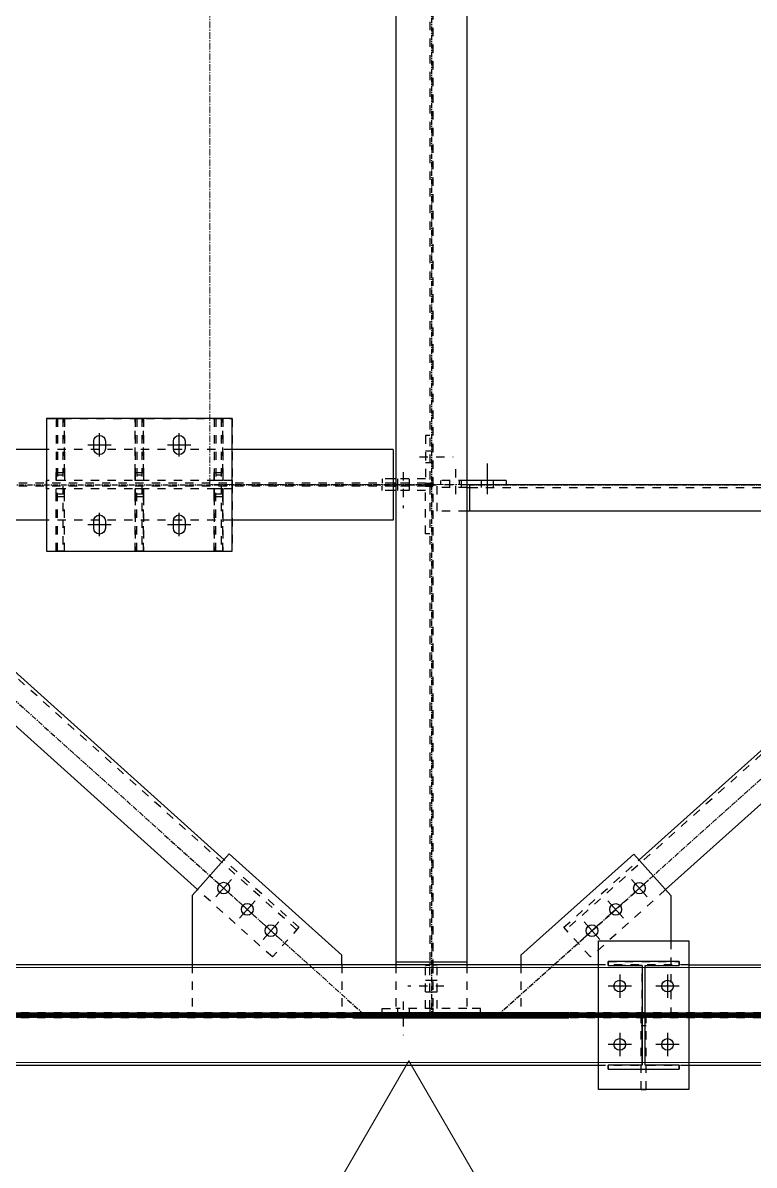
# Model space of a CAD drawing. Header units: inches. Extents: x 209270 to 234360, y -180214 to -150194.
# Drawn here: x 222710 to 224087, y -165547 to -163394 of the extents above; entities that cross this region are included whole.
import ezdxf

# ---------------------------------------------------------------- set-up
doc = ezdxf.new("R2010")
doc.units = ezdxf.units.IN
doc.header["$LTSCALE"] = 10
doc.header["$MEASUREMENT"] = 0
for name, pattern in [('CENTER', [2, 1.25, -0.25, 0.25, -0.25]), ('DXK_LINE_DOT2', [3.9198, 1.9599, -1.9599]), ('DXK_LINE_DOT5', [7.8785, 2.979, -0.9799, 0.9799, -0.9799, 0.9799, -0.9799]), ('HIDDEN', [0.375, 0.25, -0.125])]:
    doc.linetypes.add(name, pattern=pattern)
doc.layers.get('0').update_dxf_attribs({"color": 1})
for name, color, linetype in [('_BLUE_0', 5, 'Continuous'), ('_BLUE_1', 5, 'Continuous'), ('_BLUE_2', 5, 'Continuous'), ('_BLUE_4', 5, 'Continuous')]:
    doc.layers.add(name, color=color, linetype=linetype)
for name, color, linetype, lineweight in [('CEN', 1, 'CENTER', 9), ('DIM', 1, 'Continuous', 13), ('handrail', 1, 'FENCELINE1', 9), ('HIDDEN', 1, 'HIDDEN', 9), ('MAIN OBJECT', 1, 'Continuous', 18), ('REV-C', 1, 'Continuous', 18)]:
    doc.layers.add(name, color=color, linetype=linetype, lineweight=lineweight)
doc.linetypes.add('FENCELINE1', pattern='A,0.25,-0.1,[133,arial.ttf,S=0.1,R=0,X=-0.1,Y=0],-0.1,1', length=1.45)

# ---------------------------------------------------------------- blocks, each defined once
blk = doc.blocks.new('A$C1f4f58bd')
at = {"layer": 'CEN'}
blk.add_lwpolyline([(1100, 2200), (5000, 2200), (5000, -2700), (1100, -2700)], close=True, dxfattribs=at)
blk = doc.blocks.new('A$Ca106b763')
at = {"layer": 'REV-C'}
blk.add_lwpolyline([(0, 373.2), (-215.5, 0), (215.5, 0)], close=True, dxfattribs=at)
blk = doc.blocks.new('MECH_DRAWING')
at = {"layer": 'CEN'}
blk.add_line((217212.2, -165263.7), (228311.6, -165263.7), dxfattribs=at)
at = {"layer": 'CEN', "elevation": 0.8}
blk.add_lwpolyline([(217011.9, -155263.7), (228511.9, -155263.7), (228511.9, -165263.7), (217011.9, -165263.7)], close=True, dxfattribs=at)
blk.add_lwpolyline([(217011.9, -165263.7), (217011.9, -165263.7), (228511.9, -165263.7), (228511.9, -165268.7)], dxfattribs=at)
at = {"layer": 'handrail', "const_width": 10}
blk.add_lwpolyline([(217011.9, -157988.4), (217011.9, -165263.7), (228511.9, -165263.7), (228511.9, -163968.7)], dxfattribs=at)
at = {"layer": 'HIDDEN', "elevation": 0}
blk.add_lwpolyline([(228307.2, -165268.1), (217216.6, -165268.1), (217216.6, -165259.3), (228307.2, -165259.3)], close=True, dxfattribs=at)
at = {"layer": 'MAIN OBJECT', "elevation": 0}
blk.add_lwpolyline([(228307.2, -165353.1), (217216.6, -165353.1), (217216.6, -165174.3), (228307.2, -165174.3)], close=True, dxfattribs=at)
at = {"layer": 'DIM'}
blk.add_blockref('A$C1f4f58bd', (221961.9, -161563.7, -450449365.8), dxfattribs=at)
at = {"layer": 'REV-C'}
blk.add_blockref('A$Ca106b763', (223436.9, -165723.3), dxfattribs=at)
blk = doc.blocks.new('GridLine-116860372-116905 - 114867')
at = {"layer": '_BLUE_2', "linetype": 'DXK_LINE_DOT5'}
blk.add_line((2535.4, 12570.8), (24512.1, 12570.8), dxfattribs=at)
blk = doc.blocks.new('Part-116860372-114923 - 114867')
at = {"layer": '_BLUE_1', "linetype": 'DXK_LINE_DOT2'}
for p, q in [((18431.8, 12689.6), (18219.3, 12689.6)), ((19818.1, 12576.7), (9958.1, 12576.7)), ((19818.1, 12565), (9958.1, 12565)), ((18431.8, 12452.1), (18219.3, 12452.1))]:
    blk.add_line(p, q, dxfattribs=at)
at = {"layer": '_BLUE_2', "linetype": 'Continuous'}
for p, q in [((18219.3, 12689.6), (14994.3, 12689.6)), ((18431.8, 12689.6), (19818.1, 12689.6)), ((18219.3, 12452.1), (14994.3, 12452.1)), ((19818.1, 12452.1), (18431.8, 12452.1))]:
    blk.add_line(p, q, dxfattribs=at)
at = {"layer": '_BLUE_4', "linetype": 'CENTER'}
blk.add_line((9575.6, 12570.8), (20200.6, 12570.8), dxfattribs=at)
blk = doc.blocks.new('Part-116860372-114927 - 114867')
at = {"layer": '_BLUE_4', "linetype": 'Continuous'}
blk.add_hatch(color=256, dxfattribs=at).paths.add_polyline_path([(18325.6, 12565.8, -1), (18325.6, 12575.8, -1)])
at = {"layer": '_BLUE_1', "linetype": 'DXK_LINE_DOT2'}
for p, q in [((18242.3, 12688.1), (18242.3, 12697.8)), ((18242.3, 12697.8), (18408.8, 12697.8)), ((18322, 12688.1), (18242.3, 12688.1)), ((18322, 12453.6), (18322, 12688.1)), ((18329.1, 12453.6), (18329.1, 12688.1)), ((18329.1, 12688.1), (18408.8, 12688.1)), ((18408.8, 12697.8), (18408.8, 12688.1)), ((18242.3, 12443.8), (18242.3, 12453.6)), ((18322, 12453.6), (18242.3, 12453.6)), ((18242.3, 12443.8), (18408.8, 12443.8)), ((18408.8, 12453.6), (18329.1, 12453.6)), ((18408.8, 12453.6), (18408.8, 12443.8))]:
    blk.add_line(p, q, dxfattribs=at)
at = {"layer": '_BLUE_2', "linetype": 'Continuous'}
for p, q in [((18242.3, 12697.8), (18242.3, 12697.8)), ((18408.8, 12697.8), (18242.3, 12697.8)), ((18242.3, 12697.8), (18242.3, 12688.1)), ((18242.3, 12688.1), (18242.3, 12688.1)), ((18242.3, 12688.1), (18322, 12688.1)), ((18322, 12688.1), (18322, 12688.1)), ((18322, 12688.1), (18322, 12453.6)), ((18329.1, 12688.1), (18329.1, 12688.1)), ((18329.1, 12453.6), (18329.1, 12688.1)), ((18329.1, 12688.1), (18408.8, 12688.1)), ((18408.8, 12697.8), (18408.8, 12697.8)), ((18408.8, 12688.1), (18408.8, 12697.8)), ((18408.8, 12688.1), (18408.8, 12688.1)), ((18242.3, 12453.6), (18242.3, 12453.6)), ((18322, 12453.6), (18242.3, 12453.6)), ((18242.3, 12453.6), (18242.3, 12443.8)), ((18242.3, 12443.8), (18242.3, 12443.8)), ((18242.3, 12443.8), (18408.8, 12443.8)), ((18322, 12453.6), (18322, 12453.6)), ((18329.1, 12453.6), (18329.1, 12453.6)), ((18408.8, 12453.6), (18329.1, 12453.6)), ((18408.8, 12453.6), (18408.8, 12453.6)), ((18408.8, 12443.8), (18408.8, 12453.6)), ((18408.8, 12443.8), (18408.8, 12443.8))]:
    blk.add_line(p, q, dxfattribs=at)
at = {"layer": '_BLUE_4', "linetype": 'CENTER'}
blk.add_line((18325.6, 12570.8), (18325.6, 12570.8), dxfattribs=at)
at = {"layer": '_BLUE_4', "linetype": 'Continuous'}
blk.add_circle((18325.6, 12570.8), 5, dxfattribs=at)
blk = doc.blocks.new('Part-116860372-114996 - 114867')
at = {"layer": '_BLUE_4', "linetype": 'Continuous'}
blk.add_hatch(color=256, dxfattribs=at).paths.add_polyline_path([(17825.6, 12565.8, -1), (17825.6, 12575.8, -1)])
at = {"layer": '_BLUE_1', "linetype": 'DXK_LINE_DOT2'}
for p, q in [((17822, 15303.4), (17822, 13817.3)), ((17829.1, 15171.5), (17829.1, 12695.8)), ((17822, 13817.3), (17822, 12695.8)), ((17742.3, 12689.6), (17742.3, 12586.7)), ((17822, 12586.7), (17822, 12689.6)), ((17829.1, 12689.6), (17829.1, 12586.7)), ((17908.8, 12689.6), (17908.8, 12586.7)), ((17908.8, 12586.7), (17742.3, 12586.7))]:
    blk.add_line(p, q, dxfattribs=at)
at = {"layer": '_BLUE_2', "linetype": 'Continuous'}
for p, q in [((17742.3, 15177.7), (17742.3, 12689.6)), ((17908.8, 15177.7), (17908.8, 12689.6)), ((17908.8, 12695.8), (17742.3, 12695.8)), ((17822, 12695.8), (17822, 12689.6)), ((17829.1, 12695.8), (17829.1, 12689.6))]:
    blk.add_line(p, q, dxfattribs=at)
at = {"layer": '_BLUE_4', "linetype": 'CENTER'}
blk.add_line((17825.6, 15320.8), (17825.6, 12570.8), dxfattribs=at)
at = {"layer": '_BLUE_4', "linetype": 'Continuous'}
blk.add_circle((17825.6, 12570.8), 5, dxfattribs=at)
blk = doc.blocks.new('Part-116860372-116394 - 114867')
at = {"layer": '_BLUE_1', "linetype": 'DXK_LINE_DOT2'}
for p, q in [((16941.9, 13977.1), (16941.9, 13849.6)), ((16942, 13977.1), (16942, 13849.6)), ((16942, 13977.1), (16961.9, 13977.1)), ((16961.9, 13977.1), (16962, 13977.1)), ((16961.9, 13849.6), (16961.9, 13977.1)), ((16962, 13977.1), (16962, 13849.6)), ((16941.9, 13849.6), (16941.9, 13830.8)), ((16941.9, 13849.6), (16942, 13849.6)), ((16942, 13830.8), (16942, 13849.6)), ((16942, 13849.6), (16962, 13849.6)), ((16961.9, 13849.6), (16961.9, 13830.8)), ((16962, 13849.6), (16962, 13830.8)), ((16941.9, 13830.8), (16942, 13830.8)), ((16962, 13830.8), (16941.9, 13830.8))]:
    blk.add_line(p, q, dxfattribs=at)
at = {"layer": '_BLUE_2', "linetype": 'Continuous'}
for p, q in [((16942, 13977.1), (16941.9, 13977.1)), ((16941.9, 13977.1), (16941.9, 13977.1)), ((16941.9, 13977.1), (16942, 13977.1)), ((16942, 13977.1), (16942, 13977.1)), ((16942, 13977.1), (16962, 13977.1)), ((16962, 13977.1), (16962, 13977.1))]:
    blk.add_line(p, q, dxfattribs=at)
blk = doc.blocks.new('Part-116860372-115020 - 114867')
at = {"layer": '_BLUE_4', "linetype": 'Continuous'}
for points in [[(16454.3, 13815.8, -1), (16454.3, 13825.8, -1)], [(17825.6, 13815.8, -1), (17825.6, 13825.8, -1)]]:
    blk.add_hatch(color=256, dxfattribs=at).paths.add_polyline_path(points)
at = {"layer": '_BLUE_1', "linetype": 'DXK_LINE_DOT2'}
for p, q in [((17356.8, 13904.1), (16919.3, 13904.1)), ((16467.9, 13824.4), (16467.9, 13817.3)), ((16537.6, 13824.4), (16467.9, 13824.4)), ((16537.6, 13817.3), (16467.9, 13817.3)), ((17736.1, 13824.4), (16543.8, 13824.4)), ((17736.1, 13817.3), (16543.8, 13817.3)), ((17812, 13824.4), (17742.3, 13824.4)), ((17812, 13817.3), (17742.3, 13817.3)), ((17812, 13824.4), (17812, 13817.3)), ((17356.8, 13737.6), (16919.3, 13737.6))]:
    blk.add_line(p, q, dxfattribs=at)
at = {"layer": '_BLUE_2', "linetype": 'Continuous'}
for p, q in [((16543.8, 13904.1), (16543.8, 13737.6)), ((16919.3, 13904.1), (16543.8, 13904.1)), ((17736.1, 13904.1), (17356.8, 13904.1)), ((17736.1, 13904.1), (17736.1, 13737.6)), ((16543.8, 13824.4), (16537.6, 13824.4)), ((16543.8, 13817.3), (16537.6, 13817.3)), ((17742.3, 13824.4), (17736.1, 13824.4)), ((17742.3, 13817.3), (17736.1, 13817.3)), ((16919.3, 13737.6), (16543.8, 13737.6)), ((17736.1, 13737.6), (17356.8, 13737.6))]:
    blk.add_line(p, q, dxfattribs=at)
at = {"layer": '_BLUE_4', "linetype": 'CENTER'}
blk.add_line((16454.3, 13820.8), (17825.6, 13820.8), dxfattribs=at)
at = {"layer": '_BLUE_4', "linetype": 'Continuous'}
for centre in [(16454.3, 13820.8), (17825.6, 13820.8)]:
    blk.add_circle(centre, 5, dxfattribs=at)
blk = doc.blocks.new('Part-116860372-115024 - 114867')
at = {"layer": '_BLUE_4', "linetype": 'Continuous'}
for points in [[(17825.6, 13815.8, -1), (17825.6, 13825.8, -1)], [(19200.6, 13815.8, -1), (19200.6, 13825.8, -1)]]:
    blk.add_hatch(color=256, dxfattribs=at).paths.add_polyline_path(points)
at = {"layer": '_BLUE_1', "linetype": 'DXK_LINE_DOT2'}
for p, q in [((17839.1, 13758.3), (17839.1, 13820.8)), ((17915.1, 13820.8), (17839.1, 13820.8)), ((17908.8, 13814.6), (17839.1, 13814.6)), ((17915.1, 13814.6), (19111.1, 13814.6)), ((19187, 13820.8), (19111.1, 13820.8)), ((19187, 13814.6), (19117.3, 13814.6)), ((19187, 13758.3), (19187, 13820.8)), ((17908.8, 13758.3), (17839.1, 13758.3)), ((19187, 13758.3), (19117.3, 13758.3))]:
    blk.add_line(p, q, dxfattribs=at)
at = {"layer": '_BLUE_2', "linetype": 'Continuous'}
for p, q in [((17908.8, 13814.6), (17915.1, 13814.6)), ((19111.1, 13820.8), (17915.1, 13820.8)), ((17915.1, 13820.8), (17915.1, 13758.3)), ((19111.1, 13820.8), (19111.1, 13758.3)), ((19117.3, 13814.6), (19111.1, 13814.6)), ((19117.3, 13758.3), (17908.8, 13758.3))]:
    blk.add_line(p, q, dxfattribs=at)
at = {"layer": '_BLUE_4', "linetype": 'CENTER'}
for p, q in [((17825.6, 13820.8), (17839.1, 13820.8)), ((17915.1, 13820.8), (19111.1, 13820.8)), ((19187, 13820.8), (19200.6, 13820.8))]:
    blk.add_line(p, q, dxfattribs=at)
at = {"layer": '_BLUE_4', "linetype": 'Continuous'}
for centre in [(17825.6, 13820.8), (19200.6, 13820.8)]:
    blk.add_circle(centre, 5, dxfattribs=at)
blk = doc.blocks.new('Part-116860372-116139 - 114867')
at = {"layer": '_BLUE_1', "linetype": 'DXK_LINE_DOT2'}
for p, q in [((17262.1, 12689.6), (17262.1, 12576.7)), ((17614.9, 12689.6), (17614.9, 12576.7))]:
    blk.add_line(p, q, dxfattribs=at)
at = {"layer": '_BLUE_2', "linetype": 'Continuous'}
for p, q in [((17349.9, 12950.8), (17262.1, 12853.3)), ((17614.9, 12712.2), (17349.9, 12950.8)), ((17262.1, 12853.3), (17262.1, 12689.6)), ((17614.9, 12689.6), (17614.9, 12712.2))]:
    blk.add_line(p, q, dxfattribs=at)
blk = doc.blocks.new('Part-116860372-115071 - 114867')
at = {"layer": '_BLUE_4', "linetype": 'Continuous'}
for points in [[(16454.3, 13659.6, -1), (16454.3, 13669.6, -1)], [(17669.3, 12565.8, -1), (17669.3, 12575.8, -1)]]:
    blk.add_hatch(color=256, dxfattribs=at).paths.add_polyline_path(points)
at = {"layer": '_BLUE_1', "linetype": 'DXK_LINE_DOT2'}
for p, q in [((16619, 13583.6), (16556.3, 13513.9)), ((17508.9, 12772.4), (16614, 13578)), ((16619, 13583.6), (16795.6, 13424.7)), ((16732.8, 13355), (16556.3, 13513.9)), ((17513.9, 12778), (17337.4, 12936.9)), ((17451.2, 12708.3), (17274.7, 12867.2)), ((17513.9, 12778), (17451.2, 12708.3))]:
    blk.add_line(p, q, dxfattribs=at)
at = {"layer": '_BLUE_2', "linetype": 'Continuous'}
for p, q in [((17337.4, 12936.9), (16795.6, 13424.7)), ((17274.7, 12867.2), (16732.8, 13355))]:
    blk.add_line(p, q, dxfattribs=at)
at = {"layer": '_BLUE_4', "linetype": 'CENTER'}
blk.add_line((16454.3, 13664.6), (17669.3, 12570.8), dxfattribs=at)
at = {"layer": '_BLUE_4', "linetype": 'Continuous'}
for centre in [(16454.3, 13664.6), (17669.3, 12570.8)]:
    blk.add_circle(centre, 5, dxfattribs=at)
blk = doc.blocks.new('Part-116860372-115072 - 114867')
at = {"layer": '_BLUE_4', "linetype": 'Continuous'}
for points in [[(19200.6, 13659.6, -1), (19200.6, 13669.6, -1)], [(17981.8, 12565.8, -1), (17981.8, 12575.8, -1)]]:
    blk.add_hatch(color=256, dxfattribs=at).paths.add_polyline_path(points)
at = {"layer": '_BLUE_1', "linetype": 'DXK_LINE_DOT2'}
for p, q in [((19041, 13578.5), (18142.9, 12772.5)), ((19036, 13584), (18859.2, 13425.4)), ((19036, 13584), (19098.6, 13514.3)), ((19098.6, 13514.3), (18921.8, 13355.6)), ((18137.9, 12778.1), (18314.7, 12936.7)), ((18377.3, 12867), (18200.5, 12708.3)), ((18200.5, 12708.3), (18137.9, 12778.1))]:
    blk.add_line(p, q, dxfattribs=at)
at = {"layer": '_BLUE_2', "linetype": 'Continuous'}
for p, q in [((18859.2, 13425.4), (18314.7, 12936.7)), ((18921.8, 13355.6), (18377.3, 12867))]:
    blk.add_line(p, q, dxfattribs=at)
at = {"layer": '_BLUE_4', "linetype": 'CENTER'}
blk.add_line((17981.8, 12570.8), (19200.6, 13664.6), dxfattribs=at)
at = {"layer": '_BLUE_4', "linetype": 'Continuous'}
for centre in [(19200.6, 13664.6), (17981.8, 12570.8)]:
    blk.add_circle(centre, 5, dxfattribs=at)
blk = doc.blocks.new('Part-116860372-115235 - 114867')
at = {"layer": '_BLUE_1', "linetype": 'DXK_LINE_DOT2'}
for p, q in [((17839.1, 12689.2), (17829.1, 12689.2)), ((17839.1, 12586.7), (17839.1, 12689.2)), ((17829.1, 12586.7), (17829.1, 12576.7)), ((17941.6, 12586.7), (17908.8, 12586.7)), ((17941.6, 12576.7), (17941.6, 12586.7))]:
    blk.add_line(p, q, dxfattribs=at)
blk = doc.blocks.new('Part-116860372-115234 - 114867')
at = {"layer": '_BLUE_1', "linetype": 'DXK_LINE_DOT2'}
for p, q in [((17812, 12586.7), (17812, 12689.2)), ((17812, 12689.2), (17822, 12689.2)), ((17709.5, 12576.7), (17709.5, 12586.7)), ((17709.5, 12586.7), (17742.3, 12586.7)), ((17822, 12586.7), (17822, 12576.7))]:
    blk.add_line(p, q, dxfattribs=at)
blk = doc.blocks.new('Bolt-116860372-115236 - 114867')
at = {"layer": '_BLUE_1', "linetype": 'DXK_LINE_DOT2'}
for p, q in [((17822, 12653), (17812, 12653)), ((17829.1, 12653), (17822, 12653)), ((17839.1, 12653), (17829.1, 12653)), ((17855.4, 12639.2), (17770.4, 12639.2)), ((17822, 12625.5), (17812, 12625.5)), ((17829.1, 12625.5), (17822, 12625.5)), ((17839.1, 12625.5), (17829.1, 12625.5))]:
    blk.add_line(p, q, dxfattribs=at)
blk = doc.blocks.new('Part-116860372-150037 - 114867')
at = {"layer": '_BLUE_1', "linetype": 'DXK_LINE_DOT2'}
for p, q in [((17318.2, 13664.6), (17318.2, 13817.3)), ((17330.7, 13817.3), (17330.7, 13664.6)), ((17330.7, 13798.5), (17318.2, 13798.5)), ((17318.2, 13664.6), (17330.7, 13664.6))]:
    blk.add_line(p, q, dxfattribs=at)
blk = doc.blocks.new('Bolt-116860372-115286 - 114867')
at = {"layer": '_BLUE_1', "linetype": 'DXK_LINE_DOT2'}
for p, q in [((17759.5, 12603), (17759.5, 12524.2)), ((17745.8, 12586.7), (17745.8, 12576.7)), ((17745.8, 12576.7), (17745.8, 12565)), ((17773.3, 12586.7), (17773.3, 12576.7)), ((17773.3, 12576.7), (17773.3, 12565))]:
    blk.add_line(p, q, dxfattribs=at)
blk = doc.blocks.new('Part-116860372-115293 - 114867')
at = {"layer": '_BLUE_1', "linetype": 'DXK_LINE_DOT2'}
for p, q in [((17709.5, 13807.3), (17709.5, 13817.3)), ((17736.1, 13807.3), (17709.5, 13807.3)), ((17736.1, 13817.3), (17742.3, 13817.3)), ((17812, 13807.3), (17742.3, 13807.3)), ((17812, 13817.3), (17822, 13817.3)), ((17812, 13704.8), (17812, 13807.3)), ((17822, 13704.8), (17812, 13704.8))]:
    blk.add_line(p, q, dxfattribs=at)
at = {"layer": '_BLUE_2', "linetype": 'Continuous'}
blk.add_line((17742.3, 13807.3), (17736.1, 13807.3), dxfattribs=at)
blk = doc.blocks.new('Part-116860372-115294 - 114867')
at = {"layer": '_BLUE_1', "linetype": 'DXK_LINE_DOT2'}
for p, q in [((17822, 13936.9), (17812, 13936.9)), ((17812, 13936.9), (17812, 13834.4)), ((17709.5, 13834.4), (17709.5, 13824.4)), ((17736.1, 13834.4), (17709.5, 13834.4)), ((17812, 13834.4), (17742.3, 13834.4)), ((17736.1, 13824.4), (17742.3, 13824.4)), ((17812, 13824.4), (17822, 13824.4))]:
    blk.add_line(p, q, dxfattribs=at)
at = {"layer": '_BLUE_2', "linetype": 'Continuous'}
blk.add_line((17742.3, 13834.4), (17736.1, 13834.4), dxfattribs=at)
blk = doc.blocks.new('Bolt-116860372-115295 - 114867')
at = {"layer": '_BLUE_1', "linetype": 'DXK_LINE_DOT2'}
for p, q in [((17745.8, 13834.4), (17745.8, 13824.4)), ((17759.5, 13850.6), (17759.5, 13765.6)), ((17773.3, 13834.4), (17773.3, 13824.4)), ((17745.8, 13824.4), (17745.8, 13817.3)), ((17745.8, 13817.3), (17745.8, 13807.3)), ((17773.3, 13824.4), (17773.3, 13817.3)), ((17773.3, 13817.3), (17773.3, 13807.3))]:
    blk.add_line(p, q, dxfattribs=at)
blk = doc.blocks.new('Bolt-116860372-115300 - 114867')
at = {"layer": '_BLUE_1', "linetype": 'DXK_LINE_DOT2'}
for p, q in [((17812, 13900.6), (17822, 13900.6)), ((17822, 13900.6), (17829.1, 13900.6)), ((17798.1, 13886.9), (17876.8, 13886.9)), ((17812, 13873.1), (17822, 13873.1)), ((17822, 13873.1), (17829.1, 13873.1))]:
    blk.add_line(p, q, dxfattribs=at)
blk = doc.blocks.new('Part-116860372-116393 - 114867')
at = {"layer": '_BLUE_2', "linetype": 'Continuous'}
for p, q in [((16919.3, 13977.1), (16919.3, 13664.6)), ((17356.8, 13977), (16919.3, 13977.1)), ((17356.8, 13664.5), (17356.8, 13977)), ((16919.3, 13664.6), (17356.8, 13664.5))]:
    blk.add_line(p, q, dxfattribs=at)
blk = doc.blocks.new('Part-116860372-116391 - 114867')
at = {"layer": '_BLUE_1', "linetype": 'DXK_LINE_DOT2'}
for p, q in [((16919.4, 13810.8), (16919.4, 13830.8)), ((16919.4, 13810.8), (16919.4, 13830.8)), ((16919.4, 13830.8), (16919.4, 13830.8)), ((17356.8, 13830.8), (16919.4, 13830.8)), ((16919.4, 13810.8), (16919.4, 13810.8)), ((17356.8, 13810.8), (16919.4, 13810.8)), ((17356.9, 13810.8), (17356.9, 13830.8))]:
    blk.add_line(p, q, dxfattribs=at)
at = {"layer": '_BLUE_2', "linetype": 'Continuous'}
for p, q in [((17356.8, 13830.8), (17356.9, 13830.8)), ((17356.9, 13810.8), (17356.8, 13810.8)), ((17356.9, 13830.8), (17356.9, 13810.8))]:
    blk.add_line(p, q, dxfattribs=at)
blk = doc.blocks.new('Part-116860372-116399 - 114867')
at = {"layer": '_BLUE_1', "linetype": 'DXK_LINE_DOT2'}
for p, q in [((16962, 13810.8), (16941.9, 13810.8)), ((16941.9, 13792.1), (16941.9, 13810.8)), ((16942, 13792.1), (16942, 13810.8)), ((16961.9, 13792.1), (16961.9, 13810.8)), ((16961.9, 13810.8), (16962, 13810.8)), ((16962, 13792.1), (16962, 13810.8)), ((16941.9, 13792.1), (16942, 13792.1)), ((16941.9, 13664.6), (16941.9, 13792.1)), ((16962, 13792.1), (16942, 13792.1)), ((16942, 13664.6), (16942, 13792.1)), ((16961.9, 13664.5), (16961.9, 13792.1)), ((16962, 13664.6), (16962, 13792.1)), ((16942, 13664.5), (16961.9, 13664.5)), ((16961.9, 13664.5), (16962, 13664.5))]:
    blk.add_line(p, q, dxfattribs=at)
at = {"layer": '_BLUE_2', "linetype": 'Continuous'}
for p, q in [((16941.9, 13664.5), (16941.9, 13664.6)), ((16941.9, 13664.5), (16942, 13664.5)), ((16941.9, 13664.5), (16942, 13664.5)), ((16942, 13664.5), (16942, 13664.6)), ((16962, 13664.5), (16942, 13664.5)), ((16962, 13664.5), (16962, 13664.6))]:
    blk.add_line(p, q, dxfattribs=at)
blk = doc.blocks.new('Part-116860372-150038 - 114867')
at = {"layer": '_BLUE_1', "linetype": 'DXK_LINE_DOT2'}
for p, q in [((17318.2, 13977.1), (17318.2, 13824.4)), ((17318.2, 13977.1), (17330.7, 13977.1)), ((17330.7, 13977.1), (17330.7, 13824.4)), ((17330.7, 13843.1), (17318.2, 13843.1))]:
    blk.add_line(p, q, dxfattribs=at)
blk = doc.blocks.new('Part-116860372-150036 - 114867')
at = {"layer": '_BLUE_1', "linetype": 'DXK_LINE_DOT2'}
for p, q in [((17131.8, 13977.1), (17131.8, 13824.4)), ((17144.3, 13977.1), (17144.3, 13824.4)), ((17144.3, 13843.1), (17131.8, 13843.1))]:
    blk.add_line(p, q, dxfattribs=at)
at = {"layer": '_BLUE_2', "linetype": 'Continuous'}
for p, q in [((17131.8, 13977.1), (17131.8, 13977.1)), ((17144.3, 13977.1), (17131.8, 13977.1)), ((17144.3, 13977.1), (17144.3, 13977.1))]:
    blk.add_line(p, q, dxfattribs=at)
blk = doc.blocks.new('Part-116860372-115659 - 114867')
at = {"layer": '_BLUE_1', "linetype": 'DXK_LINE_DOT2'}
for p, q in [((17908.8, 13830.8), (17829.1, 13830.8)), ((17847.9, 13820.8), (17847.9, 13830.8)), ((17891.6, 13820.8), (17891.6, 13830.8))]:
    blk.add_line(p, q, dxfattribs=at)
at = {"layer": '_BLUE_2', "linetype": 'Continuous'}
for p, q in [((18001.6, 13830.8), (17908.8, 13830.8)), ((17915.1, 13820.8), (17908.8, 13820.8)), ((18001.6, 13830.8), (18001.6, 13820.8))]:
    blk.add_line(p, q, dxfattribs=at)
blk = doc.blocks.new('Bolt-116860372-115660 - 114867')
at = {"layer": '_BLUE_1', "linetype": 'DXK_LINE_DOT2'}
for p, q in [((17882.9, 13798.3), (17882.9, 13870.8)), ((17869.1, 13820.8), (17869.1, 13830.8)), ((17869.1, 13814.6), (17869.1, 13820.8)), ((17896.6, 13820.8), (17896.6, 13830.8)), ((17896.6, 13814.6), (17896.6, 13820.8))]:
    blk.add_line(p, q, dxfattribs=at)
at = {"layer": '_BLUE_2', "linetype": 'Continuous'}
for p, q in [((17957.9, 13798.3), (17957.9, 13870.8)), ((17944.1, 13820.8), (17944.1, 13830.8)), ((17944.1, 13814.6), (17944.1, 13820.8)), ((17971.6, 13820.8), (17971.6, 13830.8)), ((17971.6, 13814.6), (17971.6, 13820.8))]:
    blk.add_line(p, q, dxfattribs=at)
blk = doc.blocks.new('Part-116860372-116398 - 114867')
at = {"layer": '_BLUE_1', "linetype": 'DXK_LINE_DOT2'}
for p, q in [((17334.5, 13810.8), (17314.4, 13810.8)), ((17314.4, 13810.8), (17314.4, 13792.1)), ((17314.5, 13792.1), (17314.5, 13810.8)), ((17334.4, 13792.1), (17334.4, 13810.8)), ((17334.4, 13810.8), (17334.5, 13810.8)), ((17334.5, 13810.8), (17334.5, 13792.1)), ((17314.5, 13792.1), (17314.4, 13792.1)), ((17314.4, 13792.1), (17314.4, 13664.5)), ((17334.5, 13792.1), (17314.5, 13792.1)), ((17314.5, 13664.5), (17314.5, 13792.1)), ((17334.4, 13664.5), (17334.4, 13792.1)), ((17334.5, 13792.1), (17334.5, 13664.5)), ((17314.5, 13664.5), (17334.4, 13664.5)), ((17334.4, 13664.5), (17334.5, 13664.5))]:
    blk.add_line(p, q, dxfattribs=at)
at = {"layer": '_BLUE_2', "linetype": 'Continuous'}
for p in [(17314.4, 13664.5), (17314.4, 13664.5), (17334.5, 13664.5)]:
    blk.add_line(p, (17314.5, 13664.5), dxfattribs=at)
blk = doc.blocks.new('Part-116860372-116396 - 114867')
at = {"layer": '_BLUE_1', "linetype": 'DXK_LINE_DOT2'}
for p, q in [((17128.1, 13977.1), (17128.2, 13977.1)), ((17128.1, 13977.1), (17128.1, 13849.5)), ((17128.1, 13977.1), (17128.2, 13977.1)), ((17128.2, 13849.5), (17128.2, 13977.1)), ((17128.2, 13977.1), (17148.2, 13977.1)), ((17148.1, 13977.1), (17148.2, 13977.1)), ((17148.1, 13849.5), (17148.1, 13977.1)), ((17148.2, 13977.1), (17148.2, 13849.5)), ((17128.1, 13830.8), (17128.2, 13849.5)), ((17128.1, 13849.5), (17128.1, 13830.8)), ((17128.1, 13849.5), (17128.2, 13849.5)), ((17128.2, 13849.5), (17148.2, 13849.5)), ((17148.2, 13849.5), (17148.1, 13830.8)), ((17148.1, 13849.5), (17148.1, 13830.8)), ((17128.1, 13830.8), (17128.1, 13830.8)), ((17148.1, 13830.8), (17128.1, 13830.8))]:
    blk.add_line(p, q, dxfattribs=at)
blk = doc.blocks.new('Part-116860372-116392 - 114867')
at = {"layer": '_BLUE_1', "linetype": 'DXK_LINE_DOT2'}
for p, q in [((17314.4, 13977), (17314.4, 13849.6)), ((17314.5, 13977.1), (17334.4, 13977.1)), ((17314.5, 13977), (17314.5, 13849.6)), ((17334.4, 13977.1), (17334.5, 13977.1)), ((17334.4, 13849.6), (17334.4, 13977.1)), ((17334.5, 13977), (17334.5, 13849.6)), ((17314.4, 13849.6), (17314.4, 13830.8)), ((17314.4, 13849.6), (17314.5, 13849.6)), ((17314.5, 13830.8), (17314.5, 13849.6)), ((17314.5, 13849.6), (17334.5, 13849.6)), ((17334.4, 13849.6), (17334.4, 13830.8)), ((17334.5, 13849.6), (17334.5, 13830.8)), ((17314.4, 13830.8), (17314.5, 13830.8)), ((17334.5, 13830.8), (17314.4, 13830.8))]:
    blk.add_line(p, q, dxfattribs=at)
at = {"layer": '_BLUE_2', "linetype": 'Continuous'}
for p, q in [((17314.5, 13977.1), (17314.4, 13977.1)), ((17314.4, 13977.1), (17314.4, 13977)), ((17314.4, 13977.1), (17314.5, 13977.1)), ((17314.5, 13977.1), (17314.5, 13977)), ((17314.5, 13977.1), (17334.5, 13977.1)), ((17334.5, 13977.1), (17334.5, 13977))]:
    blk.add_line(p, q, dxfattribs=at)
blk = doc.blocks.new('Bolt-116860372-116140 - 114867')
at = {"layer": '_BLUE_2', "linetype": 'Continuous'}
for p, q in [((17316, 12888.9), (17356.9, 12852.1)), ((17318.1, 12850), (17354.9, 12890.9)), ((17371.8, 12838.7), (17412.6, 12801.9)), ((17373.8, 12799.9), (17410.6, 12840.7)), ((17427.5, 12788.5), (17468.4, 12751.7)), ((17429.5, 12749.7), (17466.3, 12790.6))]:
    blk.add_line(p, q, dxfattribs=at)
for centre in [(17336.5, 12870.5), (17392.2, 12820.3), (17447.9, 12770.1)]:
    blk.add_circle(centre, 13.8, dxfattribs=at)
blk = doc.blocks.new('Part-116860372-116142 - 114867')
at = {"layer": '_BLUE_1', "linetype": 'DXK_LINE_DOT2'}
for p, q in [((18389.8, 12745.8), (18389.8, 12576.7)), ((18036.4, 12689.6), (18036.4, 12576.7))]:
    blk.add_line(p, q, dxfattribs=at)
at = {"layer": '_BLUE_2', "linetype": 'Continuous'}
for p, q in [((18302.2, 12950.7), (18036.4, 12712.2)), ((18389.8, 12853), (18302.2, 12950.7)), ((18389.8, 12853), (18389.8, 12745.8)), ((18036.4, 12712.2), (18036.4, 12689.6))]:
    blk.add_line(p, q, dxfattribs=at)
blk = doc.blocks.new('Bolt-116860372-116143 - 114867')
at = {"layer": '_BLUE_2', "linetype": 'Continuous'}
for p, q in [((18336, 12888.7), (18295.1, 12851.9)), ((18297.1, 12890.8), (18333.9, 12849.8)), ((18280.2, 12838.6), (18239.2, 12801.8)), ((18241.3, 12840.7), (18278.1, 12799.7)), ((18224.3, 12788.5), (18183.4, 12751.8)), ((18185.5, 12790.6), (18222.2, 12749.7))]:
    blk.add_line(p, q, dxfattribs=at)
for centre in [(18315.5, 12870.3), (18259.7, 12820.2), (18203.9, 12770.1)]:
    blk.add_circle(centre, 13.7, dxfattribs=at)
blk = doc.blocks.new('Part-116860372-116397 - 114867')
at = {"layer": '_BLUE_1', "linetype": 'DXK_LINE_DOT2'}
for p, q in [((16919.3, 13977.1), (16919.3, 13664.6)), ((16919.3, 13977.1), (17356.8, 13977)), ((17356.8, 13977), (17356.8, 13664.5)), ((16919.3, 13664.6), (17356.8, 13664.5))]:
    blk.add_line(p, q, dxfattribs=at)
blk = doc.blocks.new('Part-116860372-150040 - 114867')
at = {"layer": '_BLUE_1', "linetype": 'DXK_LINE_DOT2'}
for p, q in [((16945.7, 13977.1), (16945.7, 13824.4)), ((16945.7, 13977.1), (16958.2, 13977.1)), ((16958.2, 13977.1), (16958.2, 13824.4)), ((16958.2, 13843.2), (16945.7, 13843.2))]:
    blk.add_line(p, q, dxfattribs=at)
blk = doc.blocks.new('Bolt-116860372-116395 - 114867')
at = {"layer": '_BLUE_2', "linetype": 'Continuous'}
for p, q in [((17044.3, 13887.1), (17044.3, 13942.1)), ((17231.8, 13887.1), (17231.8, 13942.1)), ((17016.8, 13914.6), (17071.8, 13914.6)), ((17030.6, 13923.3), (17031.6, 13928.6)), ((17030.6, 13905.8), (17030.6, 13923.3)), ((17031.6, 13928.6), (17034.6, 13933)), ((17034.6, 13933), (17039.1, 13936)), ((17039.1, 13936), (17044.3, 13937.1)), ((17044.3, 13937.1), (17044.3, 13937.1)), ((17044.3, 13937.1), (17049.6, 13936)), ((17049.6, 13936), (17054.1, 13933)), ((17054.1, 13933), (17057, 13928.6)), ((17057, 13928.6), (17058.1, 13923.3)), ((17058.1, 13923.3), (17058.1, 13905.8)), ((17204.3, 13914.6), (17259.3, 13914.5)), ((17218.1, 13923.3), (17219.1, 13928.6)), ((17218.1, 13905.8), (17218.1, 13923.3)), ((17219.1, 13928.6), (17222.1, 13933)), ((17222.1, 13933), (17226.6, 13936)), ((17226.6, 13936), (17231.8, 13937.1)), ((17231.8, 13937.1), (17231.8, 13937.1)), ((17231.8, 13937.1), (17237.1, 13936)), ((17237.1, 13936), (17241.6, 13933)), ((17241.6, 13933), (17244.5, 13928.6)), ((17244.5, 13928.6), (17245.6, 13923.3)), ((17245.6, 13923.3), (17245.6, 13905.8)), ((17031.6, 13900.6), (17030.6, 13905.8)), ((17034.6, 13896.1), (17031.6, 13900.6)), ((17039.1, 13893.1), (17034.6, 13896.1)), ((17044.3, 13892.1), (17039.1, 13893.1)), ((17049.6, 13893.1), (17044.3, 13892.1)), ((17044.3, 13892.1), (17044.3, 13892.1)), ((17054.1, 13896.1), (17049.6, 13893.1)), ((17057, 13900.6), (17054.1, 13896.1)), ((17058.1, 13905.8), (17057, 13900.6)), ((17219.1, 13900.5), (17218.1, 13905.8)), ((17222.1, 13896.1), (17219.1, 13900.5)), ((17226.6, 13893.1), (17222.1, 13896.1)), ((17231.8, 13892.1), (17226.6, 13893.1)), ((17237.1, 13893.1), (17231.8, 13892.1)), ((17231.8, 13892.1), (17231.8, 13892.1)), ((17241.6, 13896.1), (17237.1, 13893.1)), ((17244.5, 13900.5), (17241.6, 13896.1)), ((17245.6, 13905.8), (17244.5, 13900.5)), ((17044.3, 13699.6), (17044.3, 13754.6)), ((17231.8, 13699.6), (17231.8, 13754.6)), ((17016.8, 13727.1), (17071.8, 13727.1)), ((17030.6, 13735.8), (17031.6, 13741.1)), ((17030.6, 13718.3), (17030.6, 13735.8)), ((17031.6, 13741.1), (17034.6, 13745.5)), ((17034.6, 13745.5), (17039.1, 13748.5)), ((17039.1, 13748.5), (17044.3, 13749.6)), ((17044.3, 13749.6), (17044.3, 13749.6)), ((17044.3, 13749.6), (17049.6, 13748.5)), ((17049.6, 13748.5), (17054, 13745.5)), ((17054, 13745.5), (17057, 13741.1)), ((17057, 13741.1), (17058.1, 13735.8)), ((17058.1, 13735.8), (17058.1, 13718.3)), ((17204.3, 13727.1), (17259.3, 13727)), ((17218.1, 13735.8), (17219.1, 13741.1)), ((17218.1, 13718.3), (17218.1, 13735.8)), ((17219.1, 13741.1), (17222.1, 13745.5)), ((17222.1, 13745.5), (17226.6, 13748.5)), ((17226.6, 13748.5), (17231.8, 13749.6)), ((17231.8, 13749.6), (17231.8, 13749.6)), ((17231.8, 13749.6), (17237.1, 13748.5)), ((17237.1, 13748.5), (17241.5, 13745.5)), ((17241.5, 13745.5), (17244.5, 13741.1)), ((17244.5, 13741.1), (17245.6, 13735.8)), ((17245.6, 13735.8), (17245.6, 13718.3)), ((17031.6, 13713.1), (17030.6, 13718.3)), ((17034.6, 13708.6), (17031.6, 13713.1)), ((17039.1, 13705.6), (17034.6, 13708.6)), ((17044.3, 13704.6), (17039.1, 13705.6)), ((17049.6, 13705.6), (17044.3, 13704.6)), ((17044.3, 13704.6), (17044.3, 13704.6)), ((17054, 13708.6), (17049.6, 13705.6)), ((17057, 13713.1), (17054, 13708.6)), ((17058.1, 13718.3), (17057, 13713.1)), ((17219.1, 13713), (17218.1, 13718.3)), ((17222.1, 13708.6), (17219.1, 13713)), ((17226.6, 13705.6), (17222.1, 13708.6)), ((17231.8, 13704.6), (17226.6, 13705.6)), ((17237.1, 13705.6), (17231.8, 13704.6)), ((17231.8, 13704.6), (17231.8, 13704.6)), ((17241.5, 13708.6), (17237.1, 13705.6)), ((17244.5, 13713), (17241.5, 13708.6)), ((17245.6, 13718.3), (17244.5, 13713))]:
    blk.add_line(p, q, dxfattribs=at)
blk = doc.blocks.new('Part-116860372-116400 - 114867')
at = {"layer": '_BLUE_1', "linetype": 'DXK_LINE_DOT2'}
for p, q in [((17148.1, 13810.9), (17128.1, 13810.9)), ((17128.2, 13792.1), (17128.1, 13810.9)), ((17128.1, 13810.9), (17128.1, 13792.1)), ((17148.1, 13810.9), (17148.2, 13792.1)), ((17148.1, 13792.1), (17148.1, 13810.9)), ((17148.1, 13810.9), (17148.1, 13810.9)), ((17128.2, 13792.1), (17128.1, 13792.1)), ((17128.1, 13792.1), (17128.1, 13664.6)), ((17148.2, 13792.1), (17128.2, 13792.1)), ((17128.2, 13664.6), (17128.2, 13792.1)), ((17148.1, 13664.6), (17148.1, 13792.1)), ((17148.2, 13792.1), (17148.2, 13664.6)), ((17128.2, 13664.6), (17128.1, 13664.6)), ((17128.1, 13664.6), (17128.2, 13664.6)), ((17148.2, 13664.6), (17128.2, 13664.6)), ((17148.1, 13664.6), (17148.2, 13664.6))]:
    blk.add_line(p, q, dxfattribs=at)
blk = doc.blocks.new('Part-116860372-116419 - 114867')
at = {"layer": '_BLUE_1', "linetype": 'DXK_LINE_DOT2'}
for p, q in [((17131.8, 13664.6), (17131.8, 13817.3)), ((17144.3, 13817.3), (17144.3, 13664.6)), ((17144.3, 13798.5), (17131.8, 13798.5)), ((17131.8, 13664.6), (17144.3, 13664.6))]:
    blk.add_line(p, q, dxfattribs=at)
blk = doc.blocks.new('Part-116860372-116863 - 114867')
at = {"layer": '_BLUE_2', "linetype": 'Continuous'}
for p, q in [((18219.3, 12745.8), (18431.8, 12745.8)), ((18219.3, 12395.8), (18219.3, 12745.8)), ((18431.8, 12745.8), (18431.8, 12395.8)), ((18431.8, 12395.8), (18219.3, 12395.8))]:
    blk.add_line(p, q, dxfattribs=at)
blk = doc.blocks.new('Bolt-116860372-116864 - 114867')
at = {"layer": '_BLUE_2', "linetype": 'Continuous'}
for p, q in [((18269.3, 12667.1), (18269.3, 12612.1)), ((18381.8, 12667.1), (18381.8, 12612.1)), ((18296.8, 12639.6), (18241.8, 12639.6)), ((18409.3, 12639.6), (18354.3, 12639.6)), ((18269.3, 12529.6), (18269.3, 12474.6)), ((18381.8, 12529.6), (18381.8, 12474.6)), ((18296.8, 12502.1), (18241.8, 12502.1)), ((18409.3, 12502.1), (18354.3, 12502.1))]:
    blk.add_line(p, q, dxfattribs=at)
for centre in [(18269.3, 12639.6), (18381.8, 12639.6), (18269.3, 12502.1), (18381.8, 12502.1)]:
    blk.add_circle(centre, 13.7, dxfattribs=at)
blk = doc.blocks.new('Part-116860372-116881 - 114867')
at = {"layer": '_BLUE_2', "linetype": 'Continuous'}
for p, q in [((17640.6, 12577.1), (18149.3, 12577.1)), ((17640.6, 12577.1), (17640.6, 12564.6)), ((17838.5, 12564.6), (17838.5, 12577.1)), ((18149.3, 12577.1), (18149.3, 12564.6)), ((17640.6, 12564.6), (18149.3, 12564.6))]:
    blk.add_line(p, q, dxfattribs=at)
blk = doc.blocks.new('Part-116860372-116899 - 114867')
at = {"layer": '_BLUE_1', "linetype": 'DXK_LINE_DOT2'}
for p, q in [((18319.3, 12395.8), (18319.3, 12565)), ((18331.8, 12546.2), (18319.3, 12546.2)), ((18331.8, 12395.8), (18331.8, 12565)), ((18319.3, 12395.8), (18331.8, 12395.8))]:
    blk.add_line(p, q, dxfattribs=at)
blk = doc.blocks.new('Part-116860372-150039 - 114867')
at = {"layer": '_BLUE_1', "linetype": 'DXK_LINE_DOT2'}
for p, q in [((16945.7, 13664.6), (16945.7, 13817.3)), ((16958.2, 13817.3), (16958.2, 13664.6)), ((16958.2, 13798.5), (16945.7, 13798.5)), ((16945.7, 13664.6), (16958.2, 13664.6))]:
    blk.add_line(p, q, dxfattribs=at)
blk = doc.blocks.new('STR_DRAWING')
at = {"layer": '_BLUE_0', "xscale": 0.8, "yscale": 0.8, "zscale": 0.8}
for name in ['Part-116860372-114996 - 114867', 'Part-116860372-116393 - 114867', 'Part-116860372-116397 - 114867', 'Part-116860372-116394 - 114867', 'Part-116860372-150040 - 114867', 'Part-116860372-116396 - 114867', 'Part-116860372-150036 - 114867', 'Part-116860372-116392 - 114867', 'Part-116860372-150038 - 114867', 'Bolt-116860372-116395 - 114867', 'Part-116860372-115294 - 114867', 'Part-116860372-115020 - 114867', 'Bolt-116860372-115300 - 114867', 'Bolt-116860372-115660 - 114867', 'Bolt-116860372-115295 - 114867', 'Part-116860372-116391 - 114867', 'Part-116860372-116399 - 114867', 'Part-116860372-150039 - 114867', 'Part-116860372-116400 - 114867', 'Part-116860372-116419 - 114867', 'Part-116860372-116398 - 114867', 'Part-116860372-150037 - 114867', 'Part-116860372-115293 - 114867', 'Part-116860372-115024 - 114867', 'Part-116860372-115659 - 114867', 'Part-116860372-115071 - 114867', 'Part-116860372-115072 - 114867', 'Part-116860372-116139 - 114867', 'Part-116860372-116142 - 114867', 'Bolt-116860372-116140 - 114867', 'Bolt-116860372-116143 - 114867', 'Part-116860372-116863 - 114867', 'GridLine-116860372-116905 - 114867', 'Part-116860372-114923 - 114867', 'Part-116860372-115234 - 114867', 'Part-116860372-115235 - 114867', 'Part-116860372-114927 - 114867', 'Bolt-116860372-115236 - 114867', 'Bolt-116860372-116864 - 114867', 'Bolt-116860372-115286 - 114867', 'Part-116860372-116881 - 114867', 'Part-116860372-116899 - 114867']:
    blk.add_blockref(name, (971.5, 4264.2), dxfattribs=at)

msp = doc.modelspace()

# ---------------------------------------------------------------- block references
for name, p in [('MECH_DRAWING', (0, 0)), ('STR_DRAWING', (208247, -179585))]:
    msp.add_blockref(name, p)

doc.saveas('drawing.dxf')
